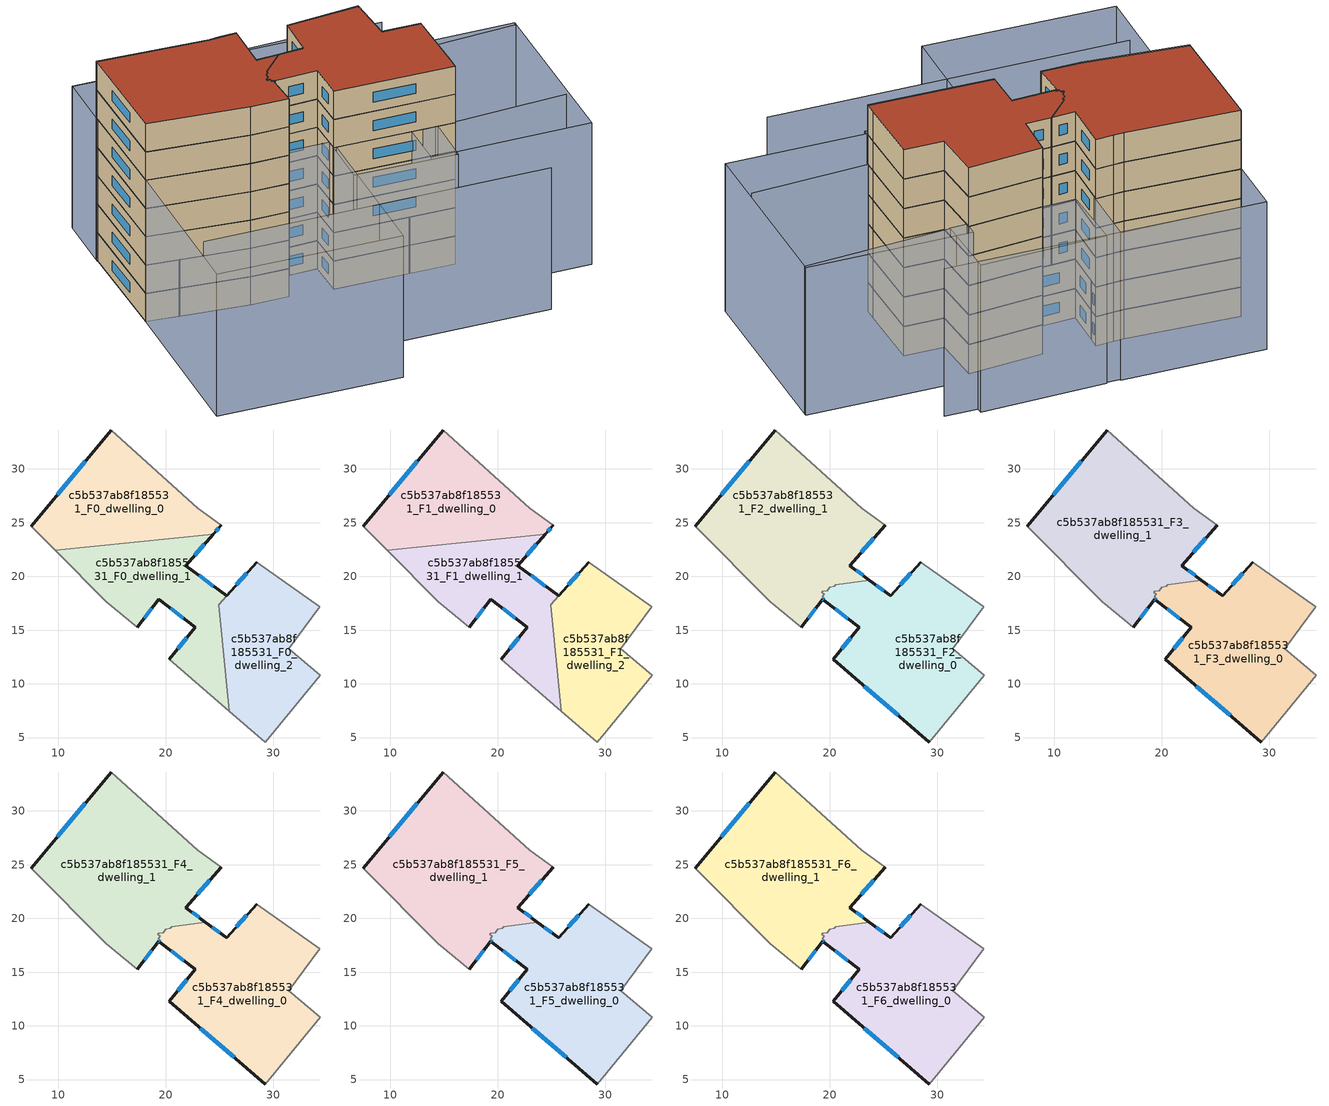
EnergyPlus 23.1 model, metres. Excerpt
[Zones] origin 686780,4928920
c5b537ab8f185531_F0_dwelling_0
 floor ground (EU_floor_Construction): 24.43,23.92 25.17,24.76 23.81,25.75 22.98,26.37 14.94,33.62 7.51,24.68 9.72,22.45 z0
 wall outside (EU_wall_Construction): 25.17,24.76 24.43,23.92 / 7.51,24.68 14.94,33.62 z0:3
 wall adiabatic (EU_wall_Construction): 14.94,33.62 22.98,26.37 23.81,25.75 25.17,24.76 / 9.72,22.45 7.51,24.68 z0:3
 wall to c5b537ab8f185531_F0_dwelling_1 (EU_wall_Construction): 24.43,23.92 9.72,22.45 z0:3
 window (EU_Window_Construction): 24.93,24.49 24.67,24.19 / 9.93,27.59 12.52,30.71 z0.98:2.02
c5b537ab8f185531_F0_dwelling_1
 floor ground (EU_floor_Construction): 25.94,7.47 24.95,17.38 25.67,18.19 21.88,21.01 24.43,23.92 9.72,22.45 14.48,17.65 17.35,15.25 19.36,17.89 22.76,15.26 20.34,12.29 z0
 wall outside (EU_wall_Construction): 24.43,23.92 21.88,21.01 25.67,18.19 / 20.34,12.29 22.76,15.26 19.36,17.89 17.35,15.25 z0:3
 wall adiabatic (EU_wall_Construction): 25.94,7.47 20.34,12.29 / 17.35,15.25 14.48,17.65 9.72,22.45 z0:3
 wall to c5b537ab8f185531_F0_dwelling_2 (EU_wall_Construction): 25.67,18.19 24.95,17.38 / 24.95,17.37 25.94,7.47 z0:3
 window (EU_Window_Construction): 23.6,22.97 22.71,21.95 / 23.11,20.09 24.44,19.1 / 21.13,13.25 21.97,14.29 / 21.66,16.11 20.47,17.03 / 18.71,17.03 18,16.1 z0.98:2.02
c5b537ab8f185531_F0_dwelling_2
 floor ground (EU_floor_Construction): 30.15,5.63 34.38,10.8 31.47,13.26 34.34,17.18 28.47,21.3 24.95,17.37 25.94,7.47 29.28,4.59 z0
 wall outside (EU_wall_Construction): 25.67,18.19 28.47,21.3 z0:3
 wall adiabatic (EU_wall_Construction): 28.47,21.3 34.34,17.18 31.47,13.26 34.38,10.8 30.15,5.63 29.28,4.59 25.94,7.47 z0:3
 window (EU_Window_Construction): 26.58,19.2 27.56,20.29 z0.98:2.02
c5b537ab8f185531_F1_dwelling_0
 floor to c5b537ab8f185531_F0_dwelling_0 (EU_floor_Construction): 24.43,23.92 25.17,24.76 23.81,25.75 22.98,26.37 14.94,33.62 7.51,24.68 9.72,22.45 z3
 wall outside (EU_wall_Construction): 25.17,24.76 24.43,23.92 / 7.51,24.68 14.94,33.62 z3:6
 wall adiabatic (EU_wall_Construction): 14.94,33.62 22.98,26.37 23.81,25.75 25.17,24.76 / 9.72,22.45 7.51,24.68 z3:6
 wall to c5b537ab8f185531_F1_dwelling_1 (EU_wall_Construction): 24.43,23.92 9.72,22.45 z3:6
 window (EU_Window_Construction): 24.93,24.49 24.67,24.19 / 9.93,27.59 12.52,30.71 z3.98:5.02
c5b537ab8f185531_F1_dwelling_1
 floor to c5b537ab8f185531_F0_dwelling_1 (EU_floor_Construction): 25.94,7.47 24.95,17.38 25.67,18.19 21.88,21.01 24.43,23.92 9.72,22.45 14.48,17.65 17.35,15.25 19.36,17.89 22.76,15.26 20.34,12.29 z3
 wall outside (EU_wall_Construction): 24.43,23.92 21.88,21.01 25.67,18.19 / 20.34,12.29 22.76,15.26 19.36,17.89 17.35,15.25 z3:6
 wall adiabatic (EU_wall_Construction): 25.94,7.47 20.34,12.29 / 17.35,15.25 14.48,17.65 9.72,22.45 z3:6
 wall to c5b537ab8f185531_F1_dwelling_2 (EU_wall_Construction): 25.67,18.19 24.95,17.38 / 24.95,17.37 25.94,7.47 z3:6
 window (EU_Window_Construction): 23.6,22.97 22.71,21.95 / 23.11,20.09 24.44,19.1 / 21.13,13.25 21.97,14.29 / 21.66,16.11 20.47,17.03 / 18.71,17.03 18,16.1 z3.98:5.02
c5b537ab8f185531_F1_dwelling_2
 floor to c5b537ab8f185531_F0_dwelling_2 (EU_floor_Construction): 30.15,5.63 34.38,10.8 31.47,13.26 34.34,17.18 28.47,21.3 24.95,17.37 25.94,7.47 29.28,4.59 z3
 wall outside (EU_wall_Construction): 25.67,18.19 28.47,21.3 z3:6
 wall adiabatic (EU_wall_Construction): 28.47,21.3 34.34,17.18 31.47,13.26 34.38,10.8 30.15,5.63 29.28,4.59 25.94,7.47 z3:6
 window (EU_Window_Construction): 26.58,19.2 27.56,20.29 z3.98:5.02
c5b537ab8f185531_F2_dwelling_0
 floor to c5b537ab8f185531_F1_dwelling_2 (EU_floor_Construction): 30.15,5.63 34.38,10.8 31.47,13.26 34.34,17.18 28.47,21.3 24.95,17.38 25.94,7.47 29.28,4.59 z6
 floor to c5b537ab8f185531_F1_dwelling_1 (EU_floor_Construction): 25.94,7.47 24.95,17.38 25.67,18.19 23.71,19.65 20.57,19.23 20.45,19.07 20.03,19.01 19.77,18.67 19.35,18.62 19.28,18.52 19.51,18.34 19.33,18.1 19.57,17.91 19.48,17.79 22.76,15.26 20.34,12.29 z6
 wall outside (EU_wall_Construction): 29.28,4.59 20.34,12.29 22.76,15.26 19.48,17.79 / 23.71,19.65 25.67,18.19 28.47,21.3 z6:9
 wall adiabatic (EU_wall_Construction): 28.47,21.3 34.34,17.18 31.47,13.26 34.38,10.8 30.15,5.63 29.28,4.59 z6:9
 wall to c5b537ab8f185531_F2_dwelling_1 (EU_wall_Construction): 19.48,17.79 19.57,17.91 19.33,18.1 19.51,18.34 19.28,18.52 19.35,18.62 19.77,18.67 20.03,19.01 20.45,19.07 20.57,19.23 23.71,19.65 z6:9
 window (EU_Window_Construction): 26.38,7.09 23.25,9.78 / 21.13,13.25 21.97,14.29 / 21.69,16.08 20.55,16.97 / 24.35,19.17 25.03,18.66 / 26.58,19.2 27.56,20.29 z6.98:8.02
c5b537ab8f185531_F2_dwelling_1
 floor to c5b537ab8f185531_F1_dwelling_0 (EU_floor_Construction): 24.43,23.92 25.17,24.76 23.81,25.75 22.98,26.37 14.94,33.62 7.51,24.68 9.72,22.45 z6
 floor to c5b537ab8f185531_F1_dwelling_1 (EU_floor_Construction): 23.71,19.65 21.88,21.01 24.43,23.92 9.72,22.45 14.48,17.65 17.35,15.25 19.36,17.89 19.48,17.79 19.57,17.91 19.33,18.1 19.51,18.34 19.28,18.52 19.35,18.62 19.77,18.67 20.03,19.01 20.45,19.07 20.57,19.23 z6
 wall outside (EU_wall_Construction): 19.48,17.79 19.36,17.89 17.35,15.25 / 7.51,24.68 14.94,33.62 / 25.17,24.76 21.88,21.01 23.71,19.65 z6:9
 wall adiabatic (EU_wall_Construction): 17.35,15.25 14.48,17.65 7.51,24.68 / 14.94,33.62 22.98,26.37 23.81,25.75 25.17,24.76 z6:9
 window (EU_Window_Construction): 19.44,17.82 19.4,17.86 / 18.71,17.03 18,16.1 / 9.93,27.59 12.52,30.71 / 24.1,23.54 22.95,22.23 / 22.48,20.56 23.11,20.09 z6.98:8.02
c5b537ab8f185531_F3_dwelling_0
 floor to c5b537ab8f185531_F2_dwelling_0 (EU_floor_Construction): 30.15,5.63 34.38,10.8 31.47,13.26 34.34,17.18 28.47,21.3 25.67,18.19 23.71,19.65 20.57,19.23 20.45,19.07 20.03,19.01 19.77,18.67 19.35,18.62 19.28,18.52 19.51,18.34 19.33,18.1 19.57,17.91 19.48,17.79 22.76,15.26 20.34,12.29 29.28,4.59 z9
 wall outside (EU_wall_Construction): 29.28,4.59 20.34,12.29 22.76,15.26 19.48,17.79 / 23.71,19.65 25.67,18.19 28.47,21.3 z9:12
 wall adiabatic (EU_wall_Construction): 28.47,21.3 34.34,17.18 31.47,13.26 34.38,10.8 30.15,5.63 29.28,4.59 z9:12
 wall to c5b537ab8f185531_F3_dwelling_1 (EU_wall_Construction): 19.48,17.79 19.57,17.91 19.33,18.1 19.51,18.34 19.28,18.52 19.35,18.62 19.77,18.67 20.03,19.01 20.45,19.07 20.57,19.23 23.71,19.65 z9:12
 window (EU_Window_Construction): 26.38,7.09 23.25,9.78 / 21.13,13.25 21.97,14.29 / 21.69,16.08 20.55,16.97 / 24.35,19.17 25.03,18.66 / 26.58,19.2 27.56,20.29 z9.98:11.02
c5b537ab8f185531_F3_dwelling_1
 floor to c5b537ab8f185531_F2_dwelling_1 (EU_floor_Construction): 23.71,19.65 21.88,21.01 25.17,24.76 23.81,25.75 22.98,26.37 14.94,33.62 7.51,24.68 14.48,17.65 17.35,15.25 19.36,17.89 19.48,17.79 19.57,17.91 19.33,18.1 19.51,18.34 19.28,18.52 19.35,18.62 19.77,18.67 20.03,19.01 20.45,19.07 20.57,19.23 z9
 wall outside (EU_wall_Construction): 19.48,17.79 19.36,17.89 17.35,15.25 / 7.51,24.68 14.94,33.62 / 25.17,24.76 21.88,21.01 23.71,19.65 z9:12
 wall adiabatic (EU_wall_Construction): 17.35,15.25 14.48,17.65 7.51,24.68 / 14.94,33.62 22.98,26.37 23.81,25.75 25.17,24.76 z9:12
 window (EU_Window_Construction): 19.44,17.82 19.4,17.86 / 18.71,17.03 18,16.1 / 9.93,27.59 12.52,30.71 / 24.1,23.54 22.95,22.23 / 22.48,20.56 23.11,20.09 z9.98:11.02
c5b537ab8f185531_F4_dwelling_0
 floor to c5b537ab8f185531_F3_dwelling_0 (EU_floor_Construction): 30.15,5.63 34.38,10.8 31.47,13.26 34.34,17.18 28.47,21.3 25.67,18.19 23.71,19.65 20.57,19.23 20.45,19.07 20.03,19.01 19.77,18.67 19.35,18.62 19.28,18.52 19.51,18.34 19.33,18.1 19.57,17.91 19.48,17.79 22.76,15.26 20.34,12.29 29.28,4.59 z12
 wall outside (EU_wall_Construction): 29.28,4.59 20.34,12.29 22.76,15.26 19.48,17.79 / 23.71,19.65 25.67,18.19 28.47,21.3 z12:15
 wall adiabatic (EU_wall_Construction): 28.47,21.3 34.34,17.18 31.47,13.26 34.38,10.8 30.15,5.63 29.28,4.59 z12:15
 wall to c5b537ab8f185531_F4_dwelling_1 (EU_wall_Construction): 19.48,17.79 19.57,17.91 19.33,18.1 19.51,18.34 19.28,18.52 19.35,18.62 19.77,18.67 20.03,19.01 20.45,19.07 20.57,19.23 23.71,19.65 z12:15
 window (EU_Window_Construction): 26.38,7.09 23.25,9.78 / 21.13,13.25 21.97,14.29 / 21.69,16.08 20.55,16.97 / 24.35,19.17 25.03,18.66 / 26.58,19.2 27.56,20.29 z12.98:14.02
c5b537ab8f185531_F4_dwelling_1
 floor to c5b537ab8f185531_F3_dwelling_1 (EU_floor_Construction): 23.71,19.65 21.88,21.01 25.17,24.76 23.81,25.75 22.98,26.37 14.94,33.62 7.51,24.68 14.48,17.65 17.35,15.25 19.36,17.89 19.48,17.79 19.57,17.91 19.33,18.1 19.51,18.34 19.28,18.52 19.35,18.62 19.77,18.67 20.03,19.01 20.45,19.07 20.57,19.23 z12
 wall outside (EU_wall_Construction): 19.48,17.79 19.36,17.89 17.35,15.25 / 7.51,24.68 14.94,33.62 / 25.17,24.76 21.88,21.01 23.71,19.65 z12:15
 wall adiabatic (EU_wall_Construction): 17.35,15.25 14.48,17.65 7.51,24.68 / 14.94,33.62 22.98,26.37 23.81,25.75 25.17,24.76 z12:15
 window (EU_Window_Construction): 19.44,17.82 19.4,17.86 / 18.71,17.03 18,16.1 / 9.93,27.59 12.52,30.71 / 24.1,23.54 22.95,22.23 / 22.48,20.56 23.11,20.09 z12.98:14.02
c5b537ab8f185531_F5_dwelling_0
 floor to c5b537ab8f185531_F4_dwelling_0 (EU_floor_Construction): 30.15,5.63 34.38,10.8 31.47,13.26 34.34,17.18 28.47,21.3 25.67,18.19 23.71,19.65 20.57,19.23 20.45,19.07 20.03,19.01 19.77,18.67 19.35,18.62 19.28,18.52 19.51,18.34 19.33,18.1 19.57,17.91 19.48,17.79 22.76,15.26 20.34,12.29 29.28,4.59 z15
 wall outside (EU_wall_Construction): 29.28,4.59 20.34,12.29 22.76,15.26 19.48,17.79 / 23.71,19.65 25.67,18.19 28.47,21.3 z15:18
 wall adiabatic (EU_wall_Construction): 28.47,21.3 34.34,17.18 31.47,13.26 34.38,10.8 30.15,5.63 29.28,4.59 z15:18
 wall to c5b537ab8f185531_F5_dwelling_1 (EU_wall_Construction): 19.48,17.79 19.57,17.91 19.33,18.1 19.51,18.34 19.28,18.52 19.35,18.62 19.77,18.67 20.03,19.01 20.45,19.07 20.57,19.23 23.71,19.65 z15:18
 window (EU_Window_Construction): 26.38,7.09 23.25,9.78 / 21.13,13.25 21.97,14.29 / 21.69,16.08 20.55,16.97 / 24.35,19.17 25.03,18.66 / 26.58,19.2 27.56,20.29 z15.98:17.02
c5b537ab8f185531_F5_dwelling_1
 floor to c5b537ab8f185531_F4_dwelling_1 (EU_floor_Construction): 23.71,19.65 21.88,21.01 25.17,24.76 23.81,25.75 22.98,26.37 14.94,33.62 7.51,24.68 14.48,17.65 17.35,15.25 19.36,17.89 19.48,17.79 19.57,17.91 19.33,18.1 19.51,18.34 19.28,18.52 19.35,18.62 19.77,18.67 20.03,19.01 20.45,19.07 20.57,19.23 z15
 wall outside (EU_wall_Construction): 19.48,17.79 19.36,17.89 17.35,15.25 / 7.51,24.68 14.94,33.62 / 25.17,24.76 21.88,21.01 23.71,19.65 z15:18
 wall adiabatic (EU_wall_Construction): 17.35,15.25 14.48,17.65 7.51,24.68 / 14.94,33.62 22.98,26.37 23.81,25.75 25.17,24.76 z15:18
 window (EU_Window_Construction): 19.44,17.82 19.4,17.86 / 18.71,17.03 18,16.1 / 9.93,27.59 12.52,30.71 / 24.1,23.54 22.95,22.23 / 22.48,20.56 23.11,20.09 z15.98:17.02
c5b537ab8f185531_F6_dwelling_0
 floor to c5b537ab8f185531_F5_dwelling_0 (EU_floor_Construction): 30.15,5.63 34.38,10.8 31.47,13.26 34.34,17.18 28.47,21.3 25.67,18.19 23.71,19.65 20.57,19.23 20.45,19.07 20.03,19.01 19.77,18.67 19.35,18.62 19.28,18.52 19.51,18.34 19.33,18.1 19.57,17.91 19.48,17.79 22.76,15.26 20.34,12.29 29.28,4.59 z18
 wall outside (EU_wall_Construction): 29.28,4.59 20.34,12.29 22.76,15.26 19.48,17.79 / 23.71,19.65 25.67,18.19 28.47,21.3 z18:21
 wall adiabatic (EU_wall_Construction): 28.47,21.3 34.34,17.18 31.47,13.26 34.38,10.8 30.15,5.63 29.28,4.59 z18:21
 wall to c5b537ab8f185531_F6_dwelling_1 (EU_wall_Construction): 19.48,17.79 19.57,17.91 19.33,18.1 19.51,18.34 19.28,18.52 19.35,18.62 19.77,18.67 20.03,19.01 20.45,19.07 20.57,19.23 23.71,19.65 z18:21
 window (EU_Window_Construction): 26.38,7.09 23.25,9.78 / 21.13,13.25 21.97,14.29 / 21.69,16.08 20.55,16.97 / 24.35,19.17 25.03,18.66 / 26.58,19.2 27.56,20.29 z18.98:20.02
 roof outside (EU_roof_Construction): 34.34,17.18 31.47,13.26 34.38,10.8 30.15,5.63 29.28,4.59 20.34,12.29 22.76,15.26 19.48,17.79 19.57,17.91 19.33,18.1 19.51,18.34 19.28,18.52 19.35,18.62 19.77,18.67 20.03,19.01 20.45,19.07 20.57,19.23 23.71,19.65 25.67,18.19 28.47,21.3 z21
c5b537ab8f185531_F6_dwelling_1
 floor to c5b537ab8f185531_F5_dwelling_1 (EU_floor_Construction): 23.71,19.65 21.88,21.01 25.17,24.76 23.81,25.75 22.98,26.37 14.94,33.62 7.51,24.68 14.48,17.65 17.35,15.25 19.36,17.89 19.48,17.79 19.57,17.91 19.33,18.1 19.51,18.34 19.28,18.52 19.35,18.62 19.77,18.67 20.03,19.01 20.45,19.07 20.57,19.23 z18
 wall outside (EU_wall_Construction): 19.48,17.79 19.36,17.89 17.35,15.25 / 7.51,24.68 14.94,33.62 / 25.17,24.76 21.88,21.01 23.71,19.65 z18:21
 wall adiabatic (EU_wall_Construction): 17.35,15.25 14.48,17.65 7.51,24.68 / 14.94,33.62 22.98,26.37 23.81,25.75 25.17,24.76 z18:21
 window (EU_Window_Construction): 19.44,17.82 19.4,17.86 / 18.71,17.03 18,16.1 / 9.93,27.59 12.52,30.71 / 24.1,23.54 22.95,22.23 / 22.48,20.56 23.11,20.09 z18.98:20.02
 roof outside (EU_roof_Construction): 22.98,26.37 23.81,25.75 25.17,24.76 21.88,21.01 23.71,19.65 20.57,19.23 20.45,19.07 20.03,19.01 19.77,18.67 19.35,18.62 19.28,18.52 19.51,18.34 19.33,18.1 19.57,17.91 19.48,17.79 19.36,17.89 17.35,15.25 14.48,17.65 7.51,24.68 14.94,33.62 z21
shading: 26.84,6.59 38.27,-2 / 0.61,15.15 26.49,-6.69 / 46.77,7.64 35.44,15.92 / 41.46,18.54 18.79,37.99 / 46.97,7.88 35.02,-6.32 / 35.02,-6.32 23.05,3.76 / 23.05,3.76 35,17.95 / 35,17.95 46.97,7.88 / 35.37,15.86 26,23.26 / 26,23.26 30.11,28.46 / 30.11,28.46 39.48,21.06 / 39.48,21.06 35.37,15.86 / 17.03,8.49 20.38,12.34 / 20.38,12.34 27.98,5.7 / 27.98,5.7 24.63,1.86 / 24.63,1.86 17.03,8.49 / 9.9,-0.3 -3.82,11.48 / -3.82,11.48 7.51,24.68 / 7.51,24.68 21.23,12.9 / 21.23,12.9 9.9,-0.3 / 18.72,38.11 29.11,29.26 / 29.11,29.26 25.1,24.56 / 25.1,24.56 14.72,33.4 / 14.72,33.4 18.72,38.11 z0:15
[Building]
EU S2 Campaign: North Axis=0; Terrain=City; Solar Distribution=FullExterior
[Site:Location]
Bologna: Latitude=44.5; Longitude=11.25; Time Zone=1; Elevation=37
[SizingPeriod:WeatherFileDays]
AnnualSizingPeriod: Begin Month=1; Begin Day of Month=1; End Month=12; End Day of Month=31; Day of Week for Start Day=Monday; Use Weather File Daylight Saving Period=No; Use Weather File Rain and Snow Indicators=No
[MATERIAL]
EU_InternalMass_Material: Roughness=MediumRough; Thickness=0.1; Conductivity=1; Density=1800; Specific Heat=900; Thermal Absorptance=0.9; Solar Absorptance=0.7; Visible Absorptance=0.7
[MATERIAL:NOMASS] Roughness=MediumRough; Thermal Absorptance=0.9; Solar Absorptance=0.7; Visible Absorptance=0.7
Name | Thermal Resistance
EU_wall_NoMass | 0.905828
EU_roof_NoMass | 0.37593
EU_floor_NoMass | 0.67114
[WINDOWMATERIAL:SIMPLEGLAZINGSYSTEM]
EU_Window_SimpleGlazing: UFactor=4.52486; Solar Heat Gain Coefficient=0.85; Visible Transmittance=0.85
[CONSTRUCTION]
EU_wall_Construction: EU_wall_NoMass
EU_roof_Construction: EU_roof_NoMass
EU_floor_Construction: EU_floor_NoMass
EU_InternalMass_Construction: EU_InternalMass_Material
EU_Window_Construction: EU_Window_SimpleGlazing
[ZONE] Type=1; Multiplier=1; Ceiling Height=autocalculate; Floor Area=autocalculate; Part of Total Floor Area=Yes
Name | Volume
c5b537ab8f185531_F0_dwelling_0; c5b537ab8f185531_F1_dwelling_0 | 307.897
c5b537ab8f185531_F2_dwelling_0; c5b537ab8f185531_F3_dwelling_0; c5b537ab8f185531_F4_dwelling_0; c5b537ab8f185531_F5_dwelling_0; c5b537ab8f185531_F6_dwelling_0 | 428.525
c5b537ab8f185531_F0_dwelling_1; c5b537ab8f185531_F1_dwelling_1 | 309.661
c5b537ab8f185531_F2_dwelling_1; c5b537ab8f185531_F3_dwelling_1; c5b537ab8f185531_F4_dwelling_1; c5b537ab8f185531_F5_dwelling_1; c5b537ab8f185531_F6_dwelling_1 | 491.433
c5b537ab8f185531_F0_dwelling_2; c5b537ab8f185531_F1_dwelling_2 | 302.355
[INTERNALMASS] Construction=EU_InternalMass_Construction
Name | Zone or ZoneList | Surface Area
c5b537ab8f185531_F0_dwelling_0_EU_InternalMass | c5b537ab8f185531_F0_dwelling_0 | 102.632
c5b537ab8f185531_F0_dwelling_1_EU_InternalMass | c5b537ab8f185531_F0_dwelling_1 | 103.218
c5b537ab8f185531_F0_dwelling_2_EU_InternalMass | c5b537ab8f185531_F0_dwelling_2 | 100.796
c5b537ab8f185531_F1_dwelling_0_EU_InternalMass | c5b537ab8f185531_F1_dwelling_0 | 102.632
c5b537ab8f185531_F1_dwelling_1_EU_InternalMass | c5b537ab8f185531_F1_dwelling_1 | 103.218
c5b537ab8f185531_F1_dwelling_2_EU_InternalMass | c5b537ab8f185531_F1_dwelling_2 | 100.796
c5b537ab8f185531_F2_dwelling_0_EU_InternalMass | c5b537ab8f185531_F2_dwelling_0 | 142.842
c5b537ab8f185531_F2_dwelling_1_EU_InternalMass | c5b537ab8f185531_F2_dwelling_1 | 163.811
c5b537ab8f185531_F3_dwelling_0_EU_InternalMass | c5b537ab8f185531_F3_dwelling_0 | 142.842
c5b537ab8f185531_F3_dwelling_1_EU_InternalMass | c5b537ab8f185531_F3_dwelling_1 | 163.811
c5b537ab8f185531_F4_dwelling_0_EU_InternalMass | c5b537ab8f185531_F4_dwelling_0 | 142.842
c5b537ab8f185531_F4_dwelling_1_EU_InternalMass | c5b537ab8f185531_F4_dwelling_1 | 163.811
c5b537ab8f185531_F5_dwelling_0_EU_InternalMass | c5b537ab8f185531_F5_dwelling_0 | 142.842
c5b537ab8f185531_F5_dwelling_1_EU_InternalMass | c5b537ab8f185531_F5_dwelling_1 | 163.811
c5b537ab8f185531_F6_dwelling_0_EU_InternalMass | c5b537ab8f185531_F6_dwelling_0 | 142.842
c5b537ab8f185531_F6_dwelling_1_EU_InternalMass | c5b537ab8f185531_F6_dwelling_1 | 163.811
[OTHEREQUIPMENT] Fuel Type=Electricity; Design Level Calculation Method=Watts/Area; Power per Zone Floor Area=1; Fraction Latent=0; Fraction Radiant=0; Fraction Lost=0; Carbon Dioxide Generation Rate=0; EndUse Subcategory=EU_Step8_InternalGains
Name | Zone or ZoneList or Space or SpaceList | Schedule
EU_Step8_InternalGain_c5b537ab8f185531_F0_dwelling_0_f000 | c5b537ab8f185531_F0_dwelling_0 | EU_Step8_GainSchedule_c5b537ab8f185531_F0_dwelling_0_f000
EU_Step8_InternalGain_c5b537ab8f185531_F0_dwelling_1_f000 | c5b537ab8f185531_F0_dwelling_1 | EU_Step8_GainSchedule_c5b537ab8f185531_F0_dwelling_1_f000
EU_Step8_InternalGain_c5b537ab8f185531_F0_dwelling_2_f000 | c5b537ab8f185531_F0_dwelling_2 | EU_Step8_GainSchedule_c5b537ab8f185531_F0_dwelling_2_f000
EU_Step8_InternalGain_c5b537ab8f185531_F1_dwelling_0_f000 | c5b537ab8f185531_F1_dwelling_0 | EU_Step8_GainSchedule_c5b537ab8f185531_F1_dwelling_0_f000
EU_Step8_InternalGain_c5b537ab8f185531_F1_dwelling_1_f000 | c5b537ab8f185531_F1_dwelling_1 | EU_Step8_GainSchedule_c5b537ab8f185531_F1_dwelling_1_f000
EU_Step8_InternalGain_c5b537ab8f185531_F1_dwelling_2_f000 | c5b537ab8f185531_F1_dwelling_2 | EU_Step8_GainSchedule_c5b537ab8f185531_F1_dwelling_2_f000
EU_Step8_InternalGain_c5b537ab8f185531_F2_dwelling_0_f000 | c5b537ab8f185531_F2_dwelling_0 | EU_Step8_GainSchedule_c5b537ab8f185531_F2_dwelling_0_f000
EU_Step8_InternalGain_c5b537ab8f185531_F2_dwelling_1_f000 | c5b537ab8f185531_F2_dwelling_1 | EU_Step8_GainSchedule_c5b537ab8f185531_F2_dwelling_1_f000
EU_Step8_InternalGain_c5b537ab8f185531_F3_dwelling_0_f000 | c5b537ab8f185531_F3_dwelling_0 | EU_Step8_GainSchedule_c5b537ab8f185531_F3_dwelling_0_f000
EU_Step8_InternalGain_c5b537ab8f185531_F3_dwelling_1_f000 | c5b537ab8f185531_F3_dwelling_1 | EU_Step8_GainSchedule_c5b537ab8f185531_F3_dwelling_1_f000
EU_Step8_InternalGain_c5b537ab8f185531_F4_dwelling_0_f000 | c5b537ab8f185531_F4_dwelling_0 | EU_Step8_GainSchedule_c5b537ab8f185531_F4_dwelling_0_f000
EU_Step8_InternalGain_c5b537ab8f185531_F4_dwelling_1_f000 | c5b537ab8f185531_F4_dwelling_1 | EU_Step8_GainSchedule_c5b537ab8f185531_F4_dwelling_1_f000
EU_Step8_InternalGain_c5b537ab8f185531_F5_dwelling_0_f000 | c5b537ab8f185531_F5_dwelling_0 | EU_Step8_GainSchedule_c5b537ab8f185531_F5_dwelling_0_f000
EU_Step8_InternalGain_c5b537ab8f185531_F5_dwelling_1_f000 | c5b537ab8f185531_F5_dwelling_1 | EU_Step8_GainSchedule_c5b537ab8f185531_F5_dwelling_1_f000
EU_Step8_InternalGain_c5b537ab8f185531_F6_dwelling_0_f000 | c5b537ab8f185531_F6_dwelling_0 | EU_Step8_GainSchedule_c5b537ab8f185531_F6_dwelling_0_f000
EU_Step8_InternalGain_c5b537ab8f185531_F6_dwelling_1_f000 | c5b537ab8f185531_F6_dwelling_1 | EU_Step8_GainSchedule_c5b537ab8f185531_F6_dwelling_1_f000
[ZONEVENTILATION:DESIGNFLOWRATE] Schedule=EU_AlwaysOn; Design Flow Rate Calculation Method=AirChanges/Hour; Air Changes per Hour=0.73129; Ventilation Type=Natural; Fan Pressure Rise=0; Fan Total Efficiency=1; Constant Term Coefficient=1; Temperature Term Coefficient=0; Velocity Term Coefficient=0; Velocity Squared Term Coefficient=0; Minimum Indoor Temperature=-100; Maximum Indoor Temperature=100; Delta Temperature=-100; Minimum Outdoor Temperature=-100; Maximum Outdoor Temperature=100; Maximum Wind Speed=40
Name | Zone or ZoneList or Space or SpaceList
EU_ConstantAir_c5b537ab8f185531_F0_dwelling_0 | c5b537ab8f185531_F0_dwelling_0
EU_ConstantAir_c5b537ab8f185531_F0_dwelling_1 | c5b537ab8f185531_F0_dwelling_1
EU_ConstantAir_c5b537ab8f185531_F0_dwelling_2 | c5b537ab8f185531_F0_dwelling_2
EU_ConstantAir_c5b537ab8f185531_F1_dwelling_0 | c5b537ab8f185531_F1_dwelling_0
EU_ConstantAir_c5b537ab8f185531_F1_dwelling_1 | c5b537ab8f185531_F1_dwelling_1
EU_ConstantAir_c5b537ab8f185531_F1_dwelling_2 | c5b537ab8f185531_F1_dwelling_2
EU_ConstantAir_c5b537ab8f185531_F2_dwelling_0 | c5b537ab8f185531_F2_dwelling_0
EU_ConstantAir_c5b537ab8f185531_F2_dwelling_1 | c5b537ab8f185531_F2_dwelling_1
EU_ConstantAir_c5b537ab8f185531_F3_dwelling_0 | c5b537ab8f185531_F3_dwelling_0
EU_ConstantAir_c5b537ab8f185531_F3_dwelling_1 | c5b537ab8f185531_F3_dwelling_1
EU_ConstantAir_c5b537ab8f185531_F4_dwelling_0 | c5b537ab8f185531_F4_dwelling_0
EU_ConstantAir_c5b537ab8f185531_F4_dwelling_1 | c5b537ab8f185531_F4_dwelling_1
EU_ConstantAir_c5b537ab8f185531_F5_dwelling_0 | c5b537ab8f185531_F5_dwelling_0
EU_ConstantAir_c5b537ab8f185531_F5_dwelling_1 | c5b537ab8f185531_F5_dwelling_1
EU_ConstantAir_c5b537ab8f185531_F6_dwelling_0 | c5b537ab8f185531_F6_dwelling_0
EU_ConstantAir_c5b537ab8f185531_F6_dwelling_1 | c5b537ab8f185531_F6_dwelling_1
[HVACTEMPLATE:THERMOSTAT] Constant Heating Setpoint=20; Constant Cooling Setpoint=50
EU_HeatOnly_c5b537ab8f185531_F0_dwelling_0; EU_HeatOnly_c5b537ab8f185531_F0_dwelling_1; EU_HeatOnly_c5b537ab8f185531_F0_dwelling_2; EU_HeatOnly_c5b537ab8f185531_F1_dwelling_0; EU_HeatOnly_c5b537ab8f185531_F1_dwelling_1; EU_HeatOnly_c5b537ab8f185531_F1_dwelling_2; EU_HeatOnly_c5b537ab8f185531_F2_dwelling_0; EU_HeatOnly_c5b537ab8f185531_F2_dwelling_1; EU_HeatOnly_c5b537ab8f185531_F3_dwelling_0; EU_HeatOnly_c5b537ab8f185531_F3_dwelling_1; EU_HeatOnly_c5b537ab8f185531_F4_dwelling_0; EU_HeatOnly_c5b537ab8f185531_F4_dwelling_1; EU_HeatOnly_c5b537ab8f185531_F5_dwelling_0; EU_HeatOnly_c5b537ab8f185531_F5_dwelling_1; EU_HeatOnly_c5b537ab8f185531_F6_dwelling_0; EU_HeatOnly_c5b537ab8f185531_F6_dwelling_1
[HVACTEMPLATE:ZONE:IDEALLOADSAIRSYSTEM] System Availability Schedule=EU_AlwaysOn; Maximum Heating Supply Air Temperature=50; Minimum Cooling Supply Air Temperature=13; Maximum Heating Supply Air Humidity Ratio=0.0156; Minimum Cooling Supply Air Humidity Ratio=0.0077; Heating Limit=NoLimit; Cooling Limit=NoLimit; Heating Availability Schedule=EU_AlwaysOn; Cooling Availability Schedule=EU_CoolingOff; Dehumidification Control Type=ConstantSensibleHeatRatio; Cooling Sensible Heat Ratio=0.7; Dehumidification Setpoint=60; Humidification Control Type=None; Humidification Setpoint=30; Outdoor Air Method=None; Outdoor Air Flow Rate per Person=0.00944; Outdoor Air Flow Rate per Zone Floor Area=0; Outdoor Air Flow Rate per Zone=0; Demand Controlled Ventilation Type=None; Outdoor Air Economizer Type=NoEconomizer; Heat Recovery Type=None; Sensible Heat Recovery Effectiveness=0.7; Latent Heat Recovery Effectiveness=0.65
Name | Template Thermostat
c5b537ab8f185531_F0_dwelling_0 | EU_HeatOnly_c5b537ab8f185531_F0_dwelling_0
c5b537ab8f185531_F0_dwelling_1 | EU_HeatOnly_c5b537ab8f185531_F0_dwelling_1
c5b537ab8f185531_F0_dwelling_2 | EU_HeatOnly_c5b537ab8f185531_F0_dwelling_2
c5b537ab8f185531_F1_dwelling_0 | EU_HeatOnly_c5b537ab8f185531_F1_dwelling_0
c5b537ab8f185531_F1_dwelling_1 | EU_HeatOnly_c5b537ab8f185531_F1_dwelling_1
c5b537ab8f185531_F1_dwelling_2 | EU_HeatOnly_c5b537ab8f185531_F1_dwelling_2
c5b537ab8f185531_F2_dwelling_0 | EU_HeatOnly_c5b537ab8f185531_F2_dwelling_0
c5b537ab8f185531_F2_dwelling_1 | EU_HeatOnly_c5b537ab8f185531_F2_dwelling_1
c5b537ab8f185531_F3_dwelling_0 | EU_HeatOnly_c5b537ab8f185531_F3_dwelling_0
c5b537ab8f185531_F3_dwelling_1 | EU_HeatOnly_c5b537ab8f185531_F3_dwelling_1
c5b537ab8f185531_F4_dwelling_0 | EU_HeatOnly_c5b537ab8f185531_F4_dwelling_0
c5b537ab8f185531_F4_dwelling_1 | EU_HeatOnly_c5b537ab8f185531_F4_dwelling_1
c5b537ab8f185531_F5_dwelling_0 | EU_HeatOnly_c5b537ab8f185531_F5_dwelling_0
c5b537ab8f185531_F5_dwelling_1 | EU_HeatOnly_c5b537ab8f185531_F5_dwelling_1
c5b537ab8f185531_F6_dwelling_0 | EU_HeatOnly_c5b537ab8f185531_F6_dwelling_0
c5b537ab8f185531_F6_dwelling_1 | EU_HeatOnly_c5b537ab8f185531_F6_dwelling_1
[SIZING:ZONE] Zone Cooling Design Supply Air Temperature Input Method=SupplyAirTemperature; Zone Cooling Design Supply Air Temperature=13; Zone Heating Design Supply Air Temperature Input Method=SupplyAirTemperature; Zone Heating Design Supply Air Temperature=50; Zone Cooling Design Supply Air Humidity Ratio=0.008; Zone Heating Design Supply Air Humidity Ratio=0.008; Cooling Design Air Flow Method=DesignDay; Cooling Design Air Flow Rate=0; Cooling Minimum Air Flow per Zone Floor Area=0.000762; Cooling Minimum Air Flow=0; Cooling Minimum Air Flow Fraction=0.2; Heating Design Air Flow Method=DesignDay; Heating Design Air Flow Rate=0; Heating Maximum Air Flow per Zone Floor Area=0.002032; Heating Maximum Air Flow=0.141576; Heating Maximum Air Flow Fraction=0.3; Account for Dedicated Outdoor Air System=No; Dedicated Outdoor Air System Control Strategy=NeutralSupplyAir; Dedicated Outdoor Air Low Setpoint Temperature for Design=autosize; Dedicated Outdoor Air High Setpoint Temperature for Design=autosize; Zone Load Sizing Method=Sensible Load Only No Latent Load; Zone Latent Cooling Design Supply Air Humidity Ratio Input Method=HumidityRatioDifference; Zone Cooling Design Supply Air Humidity Ratio Difference=0.005; Zone Latent Heating Design Supply Air Humidity Ratio Input Method=HumidityRatioDifference; Zone Humidification Design Supply Air Humidity Ratio Difference=0.005
c5b537ab8f185531_F0_dwelling_0; c5b537ab8f185531_F0_dwelling_1; c5b537ab8f185531_F0_dwelling_2; c5b537ab8f185531_F1_dwelling_0; c5b537ab8f185531_F1_dwelling_1; c5b537ab8f185531_F1_dwelling_2; c5b537ab8f185531_F2_dwelling_0; c5b537ab8f185531_F2_dwelling_1; c5b537ab8f185531_F3_dwelling_0; c5b537ab8f185531_F3_dwelling_1; c5b537ab8f185531_F4_dwelling_0; c5b537ab8f185531_F4_dwelling_1; c5b537ab8f185531_F5_dwelling_0; c5b537ab8f185531_F5_dwelling_1; c5b537ab8f185531_F6_dwelling_0; c5b537ab8f185531_F6_dwelling_1
[SCHEDULE:CONSTANT]
Name | Hourly Value
EU_AlwaysOn | 1
EU_CoolingOff | 0
[SCHEDULE:FILE] Column Number=1; Rows to Skip at Top=0; Number of Hours of Data=8760; Column Separator=Comma; Interpolate to Timestep=No; Minutes per Item=60; Adjust Schedule for Daylight Savings=Yes
Name | File
EU_Step8_GainSchedule_c5b537ab8f185531_F0_dwelling_0_f000 | ../../schedules/c5b537ab8f185531/c5b537ab8f185531_F0_dwelling_0_f000_gain.csv
EU_Step8_GainSchedule_c5b537ab8f185531_F0_dwelling_1_f000 | ../../schedules/c5b537ab8f185531/c5b537ab8f185531_F0_dwelling_1_f000_gain.csv
EU_Step8_GainSchedule_c5b537ab8f185531_F0_dwelling_2_f000 | ../../schedules/c5b537ab8f185531/c5b537ab8f185531_F0_dwelling_2_f000_gain.csv
EU_Step8_GainSchedule_c5b537ab8f185531_F1_dwelling_0_f000 | ../../schedules/c5b537ab8f185531/c5b537ab8f185531_F1_dwelling_0_f000_gain.csv
EU_Step8_GainSchedule_c5b537ab8f185531_F1_dwelling_1_f000 | ../../schedules/c5b537ab8f185531/c5b537ab8f185531_F1_dwelling_1_f000_gain.csv
EU_Step8_GainSchedule_c5b537ab8f185531_F1_dwelling_2_f000 | ../../schedules/c5b537ab8f185531/c5b537ab8f185531_F1_dwelling_2_f000_gain.csv
EU_Step8_GainSchedule_c5b537ab8f185531_F2_dwelling_0_f000 | ../../schedules/c5b537ab8f185531/c5b537ab8f185531_F2_dwelling_0_f000_gain.csv
EU_Step8_GainSchedule_c5b537ab8f185531_F2_dwelling_1_f000 | ../../schedules/c5b537ab8f185531/c5b537ab8f185531_F2_dwelling_1_f000_gain.csv
EU_Step8_GainSchedule_c5b537ab8f185531_F3_dwelling_0_f000 | ../../schedules/c5b537ab8f185531/c5b537ab8f185531_F3_dwelling_0_f000_gain.csv
EU_Step8_GainSchedule_c5b537ab8f185531_F3_dwelling_1_f000 | ../../schedules/c5b537ab8f185531/c5b537ab8f185531_F3_dwelling_1_f000_gain.csv
EU_Step8_GainSchedule_c5b537ab8f185531_F4_dwelling_0_f000 | ../../schedules/c5b537ab8f185531/c5b537ab8f185531_F4_dwelling_0_f000_gain.csv
EU_Step8_GainSchedule_c5b537ab8f185531_F4_dwelling_1_f000 | ../../schedules/c5b537ab8f185531/c5b537ab8f185531_F4_dwelling_1_f000_gain.csv
EU_Step8_GainSchedule_c5b537ab8f185531_F5_dwelling_0_f000 | ../../schedules/c5b537ab8f185531/c5b537ab8f185531_F5_dwelling_0_f000_gain.csv
EU_Step8_GainSchedule_c5b537ab8f185531_F5_dwelling_1_f000 | ../../schedules/c5b537ab8f185531/c5b537ab8f185531_F5_dwelling_1_f000_gain.csv
EU_Step8_GainSchedule_c5b537ab8f185531_F6_dwelling_0_f000 | ../../schedules/c5b537ab8f185531/c5b537ab8f185531_F6_dwelling_0_f000_gain.csv
EU_Step8_GainSchedule_c5b537ab8f185531_F6_dwelling_1_f000 | ../../schedules/c5b537ab8f185531/c5b537ab8f185531_F6_dwelling_1_f000_gain.csv
